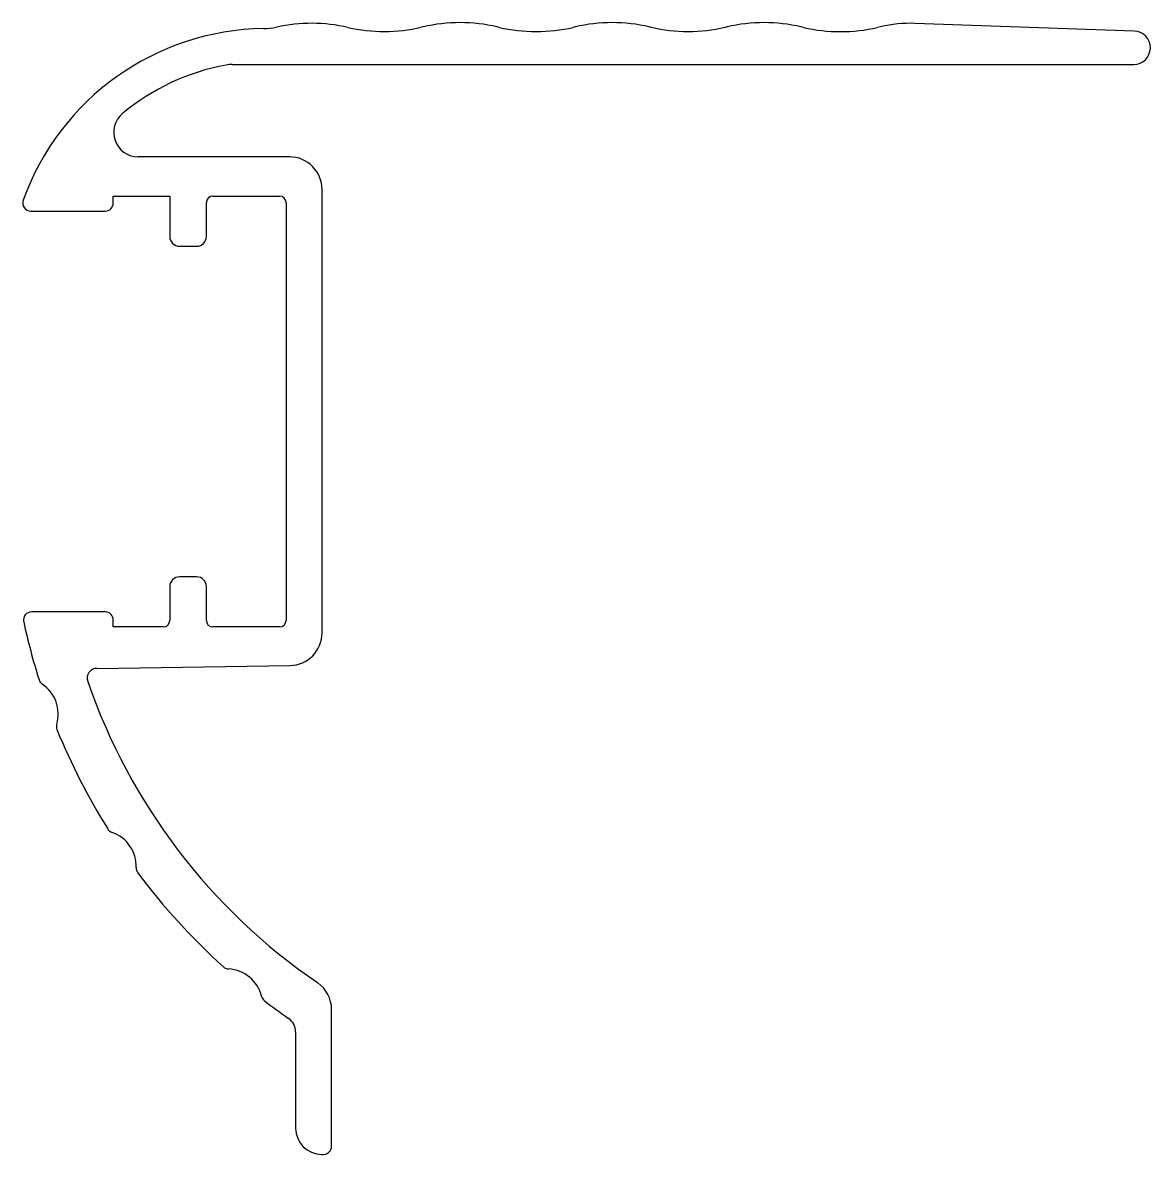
# Model space of a CAD drawing. Extents: x 1.1 to 35.6, y 1 to 35.6.
import ezdxf

# ---------------------------------------------------------------- set-up
doc = ezdxf.new("R2010")
doc.units = 0
doc.layers.get('0').update_dxf_attribs({"linetype": 'CONTINUOUS'})

msp = doc.modelspace()

# ---------------------------------------------------------------- linework, layer by layer
for p, q in [((13.364, 35.439), (13.305, 35.425)), ((15.689, 35.424), (15.624, 35.439)), ((18.014, 35.439), (17.949, 35.424)), ((20.336, 35.424), (20.274, 35.439)), ((22.658, 35.439), (22.596, 35.424)), ((24.994, 35.421), (24.919, 35.439)), ((27.351, 35.443), (27.255, 35.421)), ((35.11, 35.309), (28.395, 35.544)), ((7.517, 34.289), (35.092, 34.289)), ((9.271, 31.464), (4.648, 31.464)), ((10.271, 16.91), (10.271, 30.464)), ((3.885, 30.054), (3.885, 30.264)), ((3.885, 30.264), (5.613, 30.264)), ((5.613, 30.264), (5.613, 29.031)), ((6.933, 30.264), (8.971, 30.264)), ((1.363, 29.804), (3.635, 29.804)), ((6.733, 29.031), (6.733, 30.064)), ((9.171, 30.064), (9.171, 17.29)), ((5.913, 28.731), (6.433, 28.731)), ((6.433, 18.622), (5.913, 18.622)), ((5.613, 18.322), (5.613, 17.29)), ((6.733, 17.29), (6.733, 18.322)), ((3.635, 17.55), (1.388, 17.55)), ((3.885, 17.09), (3.885, 17.3)), ((5.413, 17.09), (3.885, 17.09)), ((8.971, 17.09), (6.933, 17.09)), ((3.382, 15.823), (9.286, 15.91)), ((10.562, 1.211), (10.562, 5.387)), ((9.462, 4.708), (9.462, 1.761)), ((10.262, 0.961), (10.312, 0.961))]:
    msp.add_line(p, q)
for centre, radius, start, end in [((8.599, 27.446), 7.942, 90.8318, 160.1808), ((8.455, 37.387), 2, 270.8318, 282.2827), ((9.944, 30.547), 5, 77.1103, 102.2827), ((12.175, 40.296), 5, 257.1103, 283.0658), ((14.494, 30.568), 5, 76.9342, 103.0658), ((16.819, 40.294), 5, 256.9342, 283.0658), ((19.144, 30.568), 5, 76.9342, 103.0658), ((21.466, 40.295), 5, 256.9342, 283.0658), ((23.788, 30.568), 5, 76.9342, 103.0658), ((26.125, 40.292), 5, 256.9342, 283.0658), ((28.255, 31.547), 4, 87.9955, 103.0658), ((35.092, 34.799), 0.51, 270, 87.9955), ((8.599, 27.446), 6.942, 100.4916, 129.6443), ((7.517, 33.289), 1, 90, 100.4916), ((4.648, 32.214), 0.75, 129.6443, 270), ((9.271, 30.464), 1, 0, 90), ((1.363, 30.054), 0.25, 160.1808, 270), ((6.933, 30.064), 0.2, 90, 180), ((8.971, 30.064), 0.2, 0, 90), ((3.635, 30.054), 0.25, 270, 0), ((5.913, 29.031), 0.3, 180, 270), ((6.433, 29.031), 0.3, 270, 0), ((5.913, 18.322), 0.3, 90, 180), ((6.433, 18.322), 0.3, 0, 90), ((1.388, 17.3), 0.25, 90, 192.1776), ((3.635, 17.3), 0.25, 0, 90), ((20.536, 21.432), 19.838, 192.1776, 197.4772), ((5.413, 17.29), 0.2, 270, 0), ((6.933, 17.29), 0.2, 180, 270), ((8.971, 17.29), 0.2, 270, 360), ((9.271, 16.91), 1, 270.8459, 0), ((3.387, 15.523), 0.3, 90.8459, 199.0122), ((1.852, 15.549), 0.25, 197.4772, 236.1629), ((1.1, 14.427), 1.1, 343.4732, 56.1629), ((20.536, 21.432), 18.438, 199.0122, 235.628), ((2.394, 14.043), 0.25, 163.4732, 202.1589), ((20.536, 21.432), 19.838, 202.1589, 212.0231), ((3.928, 11.045), 0.25, 212.0231, 250.8557), ((3.485, 9.769), 1.1, 357.8876, 70.8557), ((4.834, 9.72), 0.25, 177.8876, 216.7202), ((20.536, 21.432), 19.838, 216.7202, 227.9779), ((7.423, 6.88), 0.25, 227.9779, 266.9526), ((7.351, 5.532), 1.1, 13.7152, 86.9526), ((9.562, 5.387), 1, 360, 55.628), ((8.663, 5.852), 0.25, 193.7152, 232.6899), ((20.536, 21.432), 19.838, 232.6899, 235.3137), ((8.962, 4.708), 0.5, 0, 55.3137), ((10.262, 1.761), 0.8, 180, 270), ((10.312, 1.211), 0.25, 270, 0)]:
    msp.add_arc(centre, radius, start, end)

doc.saveas('drawing.dxf')
